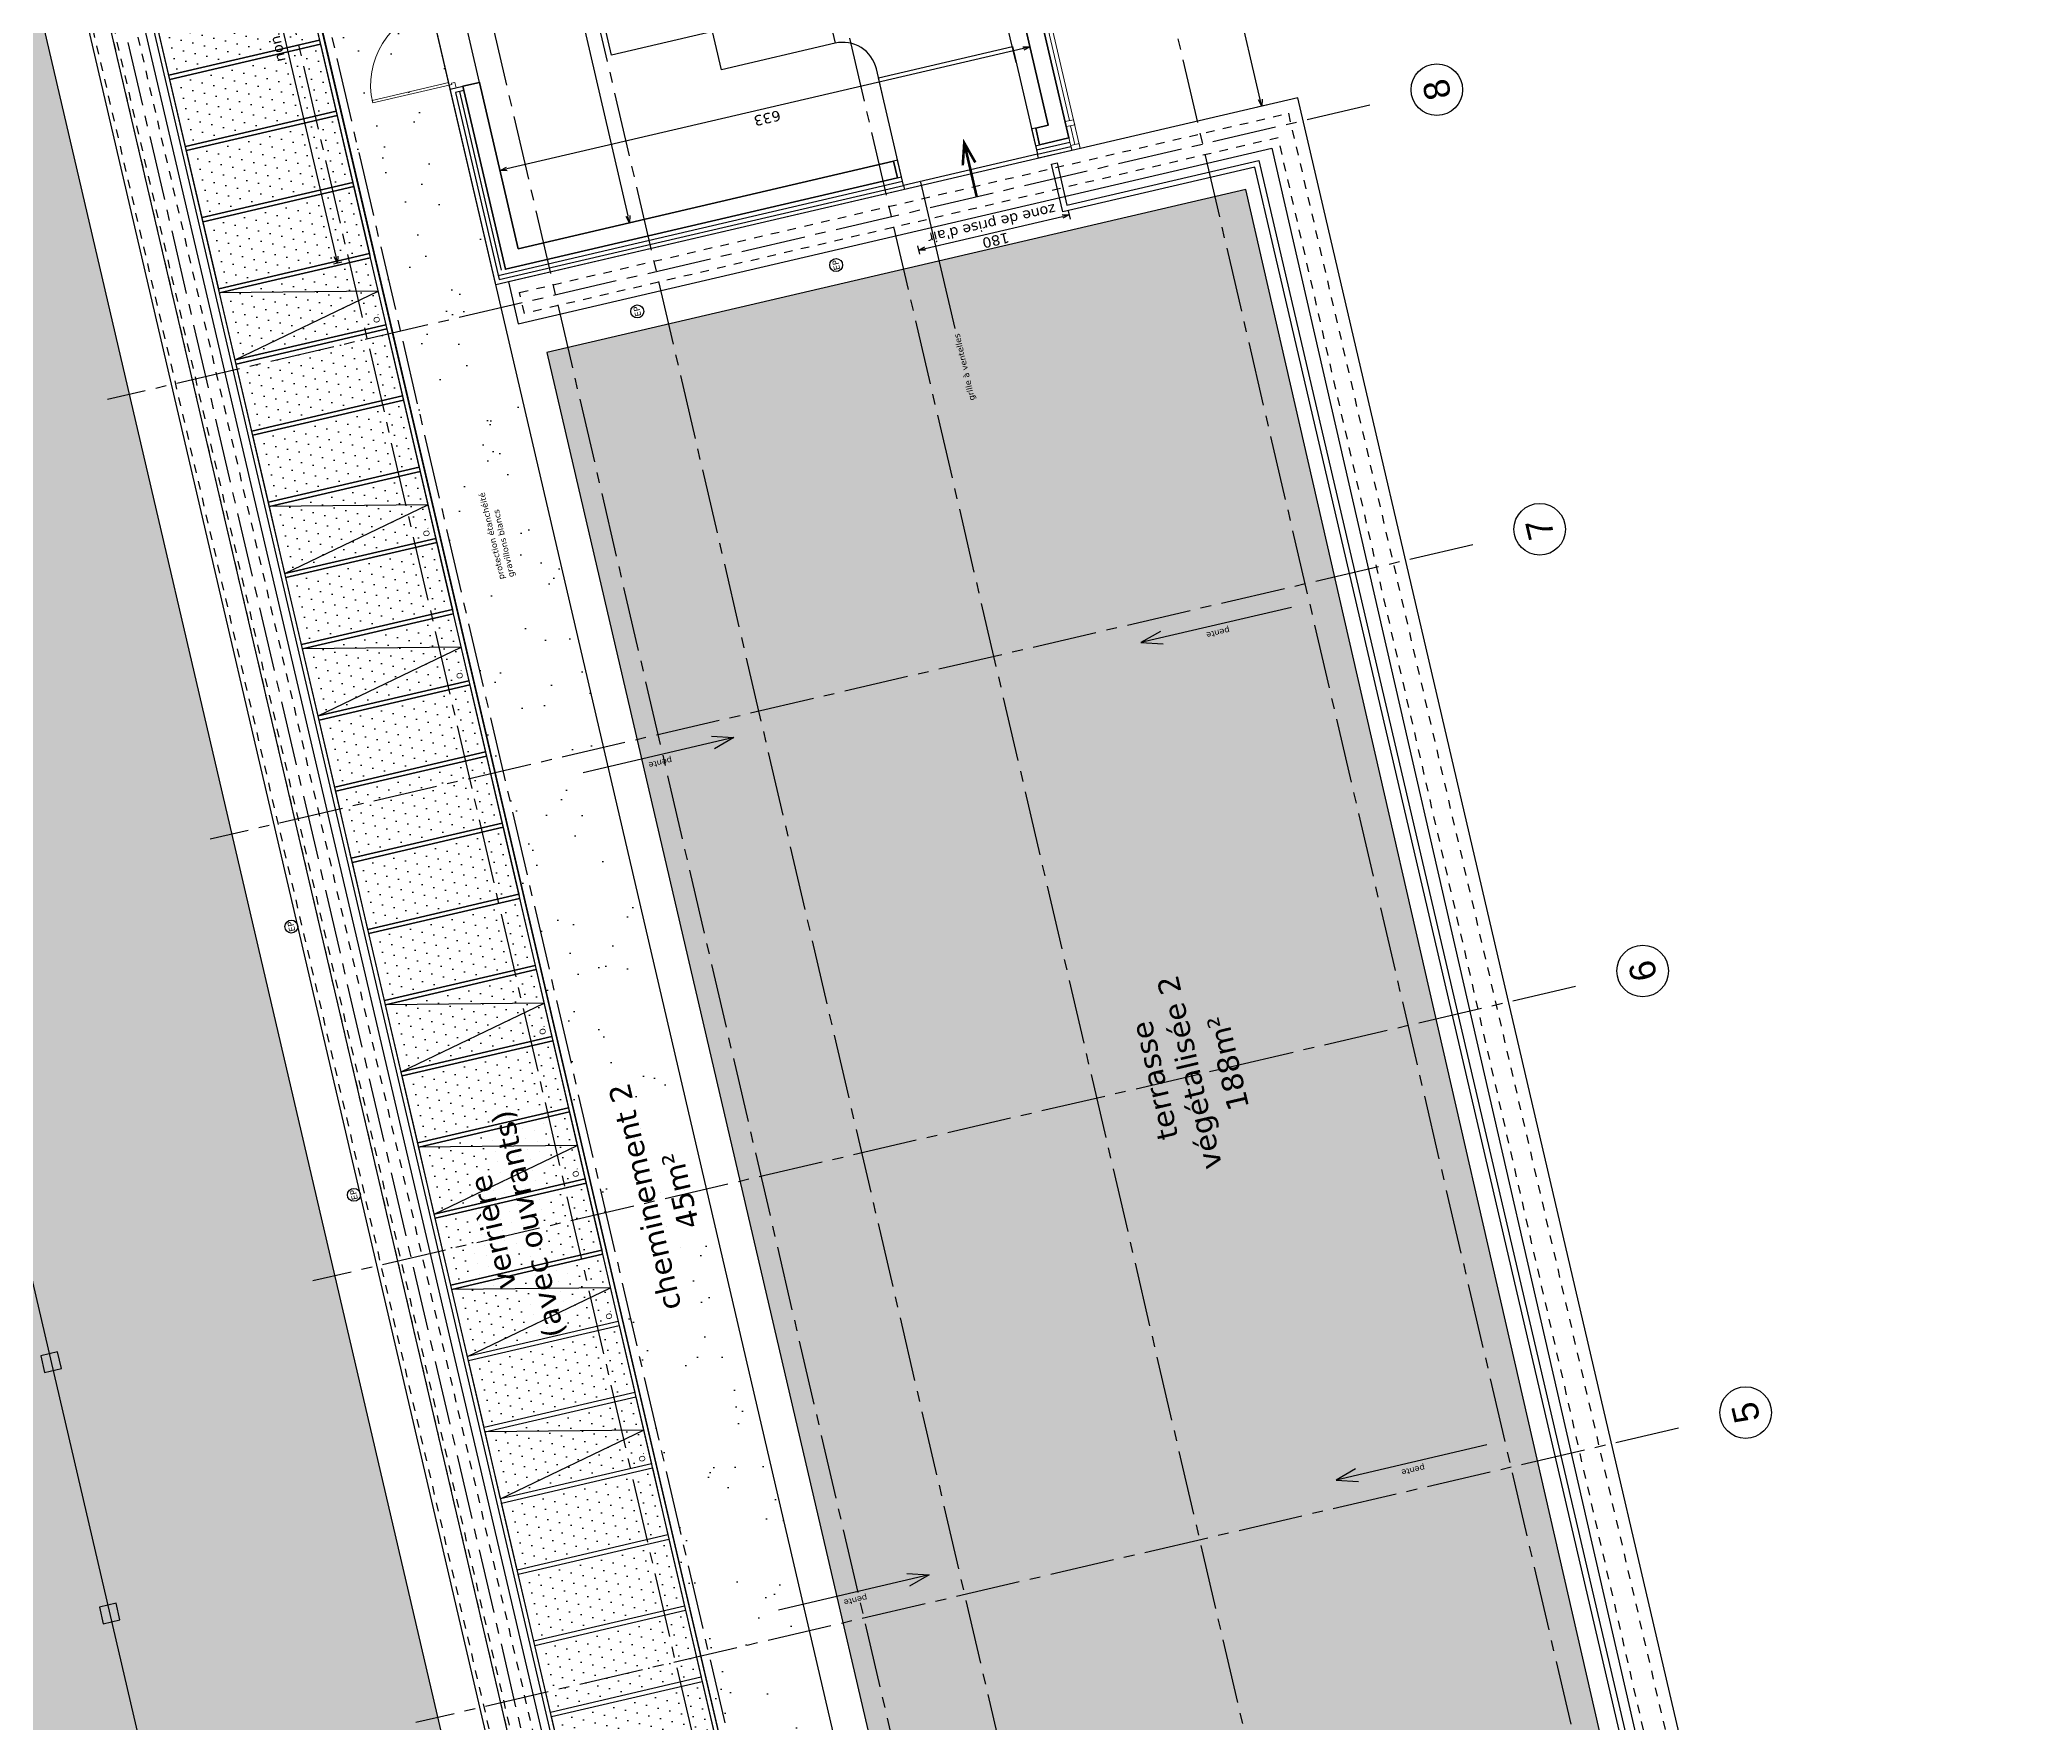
# Model space of a CAD drawing. Header units: metres. Extents: x 595957 to 596103, y 139647 to 139785.
# Drawn here: x 596076.65 to 596099.83, y 139693.17 to 139712.74 of the extents above; entities that cross this region are included whole.
import ezdxf
from ezdxf.enums import TextEntityAlignment as Align

# ---------------------------------------------------------------- set-up
doc = ezdxf.new("R2010")
doc.units = ezdxf.units.M
doc.header["$MEASUREMENT"] = 0
doc.header["$PDMODE"] = 3
doc.header["$PDSIZE"] = 0.1
doc.linetypes.add('AXES2', pattern=[1.125, 0.75, -0.125, 0.125, -0.125])
doc.linetypes.add('POINTILLE', pattern=[0.25, 0, -0.25])
for name, color, linetype in [('00-AXE-0.00', 14, 'AXES2'), ('01-ISOL-0.08', 43, 'ISOLATION'), ('01-MEN-VU-0.13', 163, 'Continuous'), ('01-SANITAIRE-0.15', 44, 'Continuous'), ('02-VU-POINT-05-0.10', 133, 'POINTILLE'), ('04-VEGET2-0.15', 80, 'Continuous'), ('06-COT-50&100-0.20', 2, 'Continuous'), ('06-TXT-DETAILS-DIVERS-02.20', 2, 'Continuous'), ('06-TXT-DIVERS-0.20', 70, 'Continuous'), ('06-TXT-ETIQUETTES SURFACES', 210, 'Continuous'), ('08-VU-0.08', 56, 'Continuous'), ('08-VU-0.13', 44, 'Continuous'), ('08-VU-0.20', 32, 'Continuous'), ('08-VU-0.25', 41, 'Continuous'), ('08-VU-0.30', 41, 'Continuous'), ('08-VU-0.35', 30, 'Continuous')]:
    doc.layers.add(name, color=color, linetype=linetype)
doc.layers.add('01-BETON-0.40', color=4, linetype='Continuous', lineweight=40)
doc.layers.add('01-MEN-CP-0.15', color=2, linetype='Continuous', lineweight=18)
doc.styles.add('COT', font='verdana.ttf')
doc.styles.add('locaux 100', font='verdana.ttf', dxfattribs={"height": 0.22})
doc.styles.add('locaux 20', font='verdana.ttf', dxfattribs={"height": 0.07})
doc.styles.get("Standard").update_dxf_attribs({"font": 'arial.ttf'})
doc.linetypes.add('ISOLATION', pattern='A,0.0001,-0.1,[134,ltypeshp.shx,S=0.1,R=0,X=-0.1,Y=0],-0.2,[134,ltypeshp.shx,S=0.1,R=180,X=0.1,Y=0],-0.1', length=0.4001)
doc.dimstyles.new('COT50', dxfattribs={"dimtxt": 0.12, "dimasz": 0.08, "dimexe": 0.05, "dimexo": 0, "dimgap": 0.05, "dimtad": 1, "dimdec": 0, "dimlfac": 100, "dimzin": 0, "dimdsep": 46, "dimtxsty": 'COT', "dimblk": 'OPEN30', "dimcen": 0.04, "dimdle": 0.05, "dimclrd": 256, "dimclre": 256, "dimclrt": 6, "dimadec": 0, "dimazin": 0, "dimtm": 1e-09, "dimtfac": 1, "dimtdec": 0, "dimtmove": 1, "dimatfit": 0, "dimldrblk": 'OPEN30', "dimfxl": 0.05, "dimfxlon": 1, "dimtolj": 1, "dimtzin": 0, "dimlwd": -1, "dimlwe": -1, "dimarcsym": 0})
pattern_1 = [(193.12127, (596100.81484, 139671.19803), (-0.1320308, -0.21229195), [0.046875, -0.3066784]), (148.12127, (596100.81484, 139671.19803), (-0.1320308, -0.212292), [0.046875, -0.203125]), (238.12127, (596100.81484, 139671.19803), (0.212292, -0.1320308), [0.046875, -0.203125])]

# ---------------------------------------------------------------- blocks, each defined once
blk = doc.blocks.new('P180')
for points in [[(-1.85, 0.915), (-1.85, 0), (-1.88, 0), (-1.88, 0.915)], [(-0.08, 0.915), (-0.08, 0), (-0.05, 0), (-0.05, 0.915)], [(0, 0), (0, -0.07), (-0.065, -0.07), (-0.065, -0.03), (-0.05, -0.03), (-0.05, 0)]]:
    blk.add_lwpolyline(points, close=True)
at = {"linetype": 'Continuous'}
blk.add_lwpolyline([(-1.93, 0), (-1.93, -0.07), (-1.865, -0.07), (-1.865, -0.03), (-1.88, -0.03), (-1.88, 0)], close=True, dxfattribs=at)
for centre, start, end in [((-1.88, 0), 0, 90), ((-0.05, 0), 90, 180)]:
    blk.add_arc(centre, 0.915, start, end)
at = {"linetype": 'Continuous', "text_generation_flag": 6}
blk.add_attdef('TEXTE', (-0.188, 0.598), '', height=0.08, rotation=90, dxfattribs=at)
blk = doc.blocks.new('_Open30')
at = {"color": 0, "linetype": 'ByBlock', "lineweight": -2}
for p, q in [((-1, 0.27), (0, 0)), ((0, 0), (-1, -0.27)), ((0, 0), (-1, 0))]:
    blk.add_line(p, q, dxfattribs=at)
blk = doc.blocks.new('*D43')
at = {"layer": '06-COT-50&100-0.20', "transparency": 16777216}
for p, q in [((596082.125, 139716.351), (596082.222, 139716.374)), ((596082.192, 139716.285), (596083.495, 139710.695)), ((596083.464, 139710.605), (596083.562, 139710.628))]:
    blk.add_line(p, q, dxfattribs=at)
at = {"layer": 'Defpoints', "color": 0, "transparency": 16777216}
for p in [(596080.88, 139716.061), (596083.513, 139710.617), (596082.219, 139710.315)]:
    blk.add_point(p, dxfattribs=at)
at = {"layer": '06-COT-50&100-0.20', "transparency": 16777216, "xscale": 0.08, "yscale": 0.08, "zscale": 0.08}
for p, rotation in [((596082.174, 139716.363), 103.1212703830424), ((596083.513, 139710.617), 283.1212703830424)]:
    blk.add_blockref('_Open30', p, dxfattribs=dict(at, rotation=rotation))
at = {"layer": '06-COT-50&100-0.20', "color": 6, "transparency": 16777216, "insert": (596082.734, 139713.464), "char_height": 0.12, "attachment_point": 5, "rotation": 103.1213, "style": 'COT'}
blk.add_mtext('\\A1;590', dxfattribs=at)
blk = doc.blocks.new('*D44')
at = {"layer": '06-COT-50&100-0.20', "transparency": 16777216}
for p, q in [((596088.094, 139712.643), (596082.085, 139711.243)), ((596088.183, 139712.613), (596088.161, 139712.71)), ((596082.019, 139711.176), (596081.996, 139711.273))]:
    blk.add_line(p, q, dxfattribs=at)
at = {"layer": 'Defpoints', "color": 0, "transparency": 16777216}
for p in [(596088.384, 139711.752), (596082.007, 139711.224), (596082.219, 139710.315)]:
    blk.add_point(p, dxfattribs=at)
at = {"layer": '06-COT-50&100-0.20', "transparency": 16777216, "xscale": 0.08, "yscale": 0.08, "zscale": 0.08}
for p, rotation in [((596088.172, 139712.661), 13.12127038304243), ((596082.007, 139711.224), 193.1212703830424)]:
    blk.add_blockref('_Open30', p, dxfattribs=dict(at, rotation=rotation))
at = {"layer": '06-COT-50&100-0.20', "color": 6, "transparency": 16777216, "insert": (596085.115, 139711.833), "char_height": 0.12, "attachment_point": 5, "rotation": 193.1213, "style": 'COT'}
blk.add_mtext('\\A1;633', dxfattribs=at)
blk = doc.blocks.new('*D140')
at = {"layer": '06-COT-50&100-0.20', "transparency": 16777216}
for p, q in [((596088.616, 139710.756), (596088.639, 139710.659)), ((596086.952, 139710.317), (596088.55, 139710.69)), ((596086.863, 139710.348), (596086.886, 139710.25))]:
    blk.add_line(p, q, dxfattribs=at)
at = {"layer": 'Defpoints', "color": 0, "transparency": 16777216}
for p in [(596088.384, 139711.752), (596086.631, 139711.343), (596088.627, 139710.708)]:
    blk.add_point(p, dxfattribs=at)
at = {"layer": '06-COT-50&100-0.20', "transparency": 16777216, "xscale": 0.08, "yscale": 0.08, "zscale": 0.08}
for p, rotation in [((596088.627, 139710.708), 13.12127038304243), ((596086.874, 139710.299), 193.1212703830424)]:
    blk.add_blockref('_Open30', p, dxfattribs=dict(at, rotation=rotation))
at = {"layer": '06-COT-50&100-0.20', "color": 6, "transparency": 16777216, "insert": (596087.746, 139710.525), "char_height": 0.12, "attachment_point": 5, "rotation": 193.1213, "style": 'COT'}
blk.add_mtext("\\A1;180\\Pzone de prise d'air", dxfattribs=at)
blk = doc.blocks.new('*D142')
at = {"layer": '06-COT-50&100-0.20', "transparency": 16777216}
for p, q in [((596078.818, 139715.94), (596078.72, 139715.917)), ((596080.099, 139710.223), (596078.787, 139715.85)), ((596080.165, 139710.157), (596080.068, 139710.134))]:
    blk.add_line(p, q, dxfattribs=at)
at = {"layer": 'Defpoints', "color": 0, "transparency": 16777216}
for p in [(596078.769, 139715.928), (596079.145, 139716.016), (596080.493, 139710.233)]:
    blk.add_point(p, dxfattribs=at)
at = {"layer": '06-COT-50&100-0.20', "transparency": 16777216, "xscale": 0.08, "yscale": 0.08, "zscale": 0.08}
for p, rotation in [((596078.769, 139715.928), 103.1212703830424), ((596080.117, 139710.146), 283.1212703830424)]:
    blk.add_blockref('_Open30', p, dxfattribs=dict(at, rotation=rotation))
at = {"layer": '06-COT-50&100-0.20', "color": 6, "transparency": 16777216, "insert": (596079.333, 139713.018), "char_height": 0.12, "attachment_point": 5, "rotation": 103.1213, "style": 'COT'}
blk.add_mtext('\\A1;non ouvrants', dxfattribs=at)
blk = doc.blocks.new('*D146')
at = {"layer": '06-COT-50&100-0.20', "transparency": 16777216}
for p, q in [((596089.418, 139718.411), (596089.321, 139718.388)), ((596090.85, 139712.05), (596089.388, 139718.321)), ((596090.917, 139711.983), (596090.819, 139711.96))]:
    blk.add_line(p, q, dxfattribs=at)
at = {"layer": 'Defpoints', "color": 0, "transparency": 16777216}
for p in [(596089.37, 139718.399), (596089.789, 139718.497), (596091.288, 139712.07)]:
    blk.add_point(p, dxfattribs=at)
at = {"layer": '06-COT-50&100-0.20', "transparency": 16777216, "xscale": 0.08, "yscale": 0.08, "zscale": 0.08}
for p, rotation in [((596089.37, 139718.399), 103.1212703830424), ((596090.868, 139711.972), 283.1212703830424)]:
    blk.add_blockref('_Open30', p, dxfattribs=dict(at, rotation=rotation))
at = {"layer": '06-COT-50&100-0.20', "color": 6, "transparency": 16777216, "insert": (596090.009, 139715.16), "char_height": 0.12, "attachment_point": 5, "rotation": 103.1213, "style": 'COT'}
blk.add_mtext('\\A1;660', dxfattribs=at)
blk = doc.blocks.new('A$C3E0B406B')
at = {"layer": '01-SANITAIRE-0.15'}
for points in [[(0.075, -0.25), (0, 0), (-0.075, -0.25)], [(0, -1.8), (0, 0)]]:
    blk.add_lwpolyline(points, dxfattribs=at)
at = {"layer": '01-SANITAIRE-0.15', "insert": (-0.083, -0.9), "char_height": 0.07, "width": 1.56851, "attachment_point": 5, "rotation": 90, "style": 'locaux 20'}
blk.add_mtext('pente ', dxfattribs=at)

msp = doc.modelspace()

# ---------------------------------------------------------------- hatches: boundary and pattern name
at = {"layer": '01-MEN-VU-0.13'}
h = msp.add_hatch(dxfattribs=at)
h.set_pattern_fill('DOTS', color=256, scale=2)
h.set_pattern_definition([(103.12127, (596097.3657, 139685.99498), (-0.13592477, 0.03249163), [0, -0.125])])
h.paths.add_polyline_path([(596078.155, 139712.332), (596077.973, 139713.111), (596079.727, 139713.52), (596079.908, 139712.741)])
h = msp.add_hatch(dxfattribs=at)
h.set_pattern_fill('DOTS', color=256, scale=2)
h.set_pattern_definition([(103.12127, (596097.55866, 139685.16717), (-0.13592477, 0.03249163), [0, -0.125])])
h.paths.add_polyline_path([(596078.348, 139711.504), (596078.166, 139712.284), (596079.92, 139712.692), (596080.101, 139711.913)])
h = msp.add_hatch(dxfattribs=at)
h.set_pattern_fill('DOTS', color=256, scale=2)
h.set_pattern_definition([(103.12127, (596097.75162, 139684.33936), (-0.13592477, 0.03249163), [0, -0.125])])
h.paths.add_polyline_path([(596078.541, 139710.677), (596078.359, 139711.456), (596080.113, 139711.864), (596080.294, 139711.085)])
h = msp.add_hatch(dxfattribs=at)
h.set_pattern_fill('DOTS', color=256, scale=2)
h.set_pattern_definition([(103.12127, (596097.94458, 139683.51156), (-0.13592477, 0.03249163), [0, -0.125])])
h.paths.add_polyline_path([(596078.734, 139709.849), (596078.552, 139710.628), (596080.305, 139711.037), (596080.487, 139710.258)])
h = msp.add_hatch(dxfattribs=at)
h.set_pattern_fill('DOTS', color=256, scale=2)
h.set_pattern_definition([(103.12127, (596098.13754, 139682.68375), (-0.13592477, 0.03249163), [0, -0.125])])
h.paths.add_polyline_path([(596078.927, 139709.021), (596078.745, 139709.8), (596080.498, 139710.209), (596080.68, 139709.43)])
h = msp.add_hatch(dxfattribs=at)
h.set_pattern_fill('DOTS', color=256, scale=2)
h.set_pattern_definition([(103.12127, (596098.3305, 139681.85594), (-0.13592477, 0.03249163), [0, -0.125])])
h.paths.add_polyline_path([(596079.12, 139708.193), (596078.938, 139708.972), (596080.691, 139709.381), (596080.873, 139708.602)])
h = msp.add_hatch(dxfattribs=at)
h.set_pattern_fill('DOTS', color=256, scale=2)
h.set_pattern_definition([(103.12127, (596098.52346, 139681.02813), (-0.13592477, 0.03249163), [0, -0.125])])
h.paths.add_polyline_path([(596079.313, 139707.365), (596079.131, 139708.145), (596080.884, 139708.553), (596081.066, 139707.774)])
h = msp.add_hatch(dxfattribs=at)
h.set_pattern_fill('DOTS', color=256, scale=2)
h.set_pattern_definition([(103.12127, (596098.71642, 139680.20032), (-0.13592477, 0.03249163), [0, -0.125])])
h.paths.add_polyline_path([(596079.505, 139706.538), (596079.324, 139707.317), (596081.077, 139707.725), (596081.259, 139706.946)])
h = msp.add_hatch(dxfattribs=at)
h.set_pattern_fill('DOTS', color=256, scale=2)
h.set_pattern_definition([(103.12127, (596098.90938, 139679.37252), (-0.13592477, 0.03249163), [0, -0.125])])
h.paths.add_polyline_path([(596079.698, 139705.71), (596079.517, 139706.489), (596081.27, 139706.898), (596081.452, 139706.119)])
h = msp.add_hatch(dxfattribs=at)
h.set_pattern_fill('DOTS', color=256, scale=2)
h.set_pattern_definition([(103.12127, (596099.10234, 139678.54471), (-0.13592477, 0.03249163), [0, -0.125])])
h.paths.add_polyline_path([(596079.891, 139704.882), (596079.71, 139705.661), (596081.463, 139706.07), (596081.645, 139705.291)])
h = msp.add_hatch(dxfattribs=at)
h.set_pattern_fill('DOTS', color=256, scale=2)
h.set_pattern_definition([(103.12127, (596099.2953, 139677.7169), (-0.13592477, 0.03249163), [0, -0.125])])
h.paths.add_polyline_path([(596080.084, 139704.054), (596079.903, 139704.833), (596081.656, 139705.242), (596081.838, 139704.463)])
h = msp.add_hatch(dxfattribs=at)
h.set_pattern_fill('DOTS', color=256, scale=2)
h.set_pattern_definition([(103.12127, (596099.48827, 139676.88909), (-0.13592477, 0.03249163), [0, -0.125])])
h.paths.add_polyline_path([(596080.277, 139703.226), (596080.096, 139704.005), (596081.849, 139704.414), (596082.031, 139703.635)])
h = msp.add_hatch(dxfattribs=at)
h.set_pattern_fill('DOTS', color=256, scale=2)
h.set_pattern_definition([(103.12127, (596099.68123, 139676.06128), (-0.13592477, 0.03249163), [0, -0.125])])
h.paths.add_polyline_path([(596080.47, 139702.399), (596080.289, 139703.178), (596082.042, 139703.586), (596082.224, 139702.807)])
h = msp.add_hatch(dxfattribs=at)
h.set_pattern_fill('DOTS', color=256, scale=2)
h.set_pattern_definition([(103.12127, (596099.87419, 139675.23348), (-0.13592477, 0.03249163), [0, -0.125])])
h.paths.add_polyline_path([(596080.663, 139701.571), (596080.482, 139702.35), (596082.235, 139702.759), (596082.417, 139701.979)])
h = msp.add_hatch(dxfattribs=at)
h.set_pattern_fill('DOTS', color=256, scale=2)
h.set_pattern_definition([(103.12127, (596100.06715, 139674.40567), (-0.13592477, 0.03249163), [0, -0.125])])
h.paths.add_polyline_path([(596080.856, 139700.743), (596080.675, 139701.522), (596082.428, 139701.931), (596082.61, 139701.152)])
h = msp.add_hatch(dxfattribs=at)
h.set_pattern_fill('DOTS', color=256, scale=2)
h.set_pattern_definition([(103.12127, (596100.26011, 139673.57786), (-0.13592477, 0.03249163), [0, -0.125])])
h.paths.add_polyline_path([(596081.049, 139699.915), (596080.868, 139700.694), (596082.621, 139701.103), (596082.803, 139700.324)])
h = msp.add_hatch(dxfattribs=at)
h.set_pattern_fill('DOTS', color=256, scale=2)
h.set_pattern_definition([(103.12127, (596100.45307, 139672.75005), (-0.13592477, 0.03249163), [0, -0.125])])
h.paths.add_polyline_path([(596081.242, 139699.087), (596081.061, 139699.866), (596082.814, 139700.275), (596082.996, 139699.496)])
h = msp.add_hatch(dxfattribs=at)
h.set_pattern_fill('DOTS', color=256, scale=2)
h.set_pattern_definition([(103.12127, (596100.64603, 139671.92224), (-0.13592477, 0.03249163), [0, -0.125])])
h.paths.add_polyline_path([(596081.435, 139698.26), (596081.253, 139699.039), (596083.007, 139699.447), (596083.189, 139698.668)])
h = msp.add_hatch(dxfattribs=at)
h.set_pattern_fill('DOTS', color=256, scale=2)
h.set_pattern_definition([(103.12127, (596100.83899, 139671.09444), (-0.13592477, 0.03249163), [0, -0.125])])
h.paths.add_polyline_path([(596081.628, 139697.432), (596081.446, 139698.211), (596083.2, 139698.62), (596083.382, 139697.84)])
h = msp.add_hatch(dxfattribs=at)
h.set_pattern_fill('DOTS', color=256, scale=2)
h.set_pattern_definition([(103.12127, (596101.03195, 139670.26663), (-0.13592477, 0.03249163), [0, -0.125])])
h.paths.add_polyline_path([(596081.821, 139696.604), (596081.639, 139697.383), (596083.393, 139697.792), (596083.574, 139697.013)])
h = msp.add_hatch(dxfattribs=at)
h.set_pattern_fill('DOTS', color=256, scale=2)
h.set_pattern_definition([(103.12127, (596101.22491, 139669.43882), (-0.13592477, 0.03249163), [0, -0.125])])
h.paths.add_polyline_path([(596082.014, 139695.776), (596081.832, 139696.555), (596083.586, 139696.964), (596083.767, 139696.185)])
h = msp.add_hatch(dxfattribs=at)
h.set_pattern_fill('DOTS', color=256, scale=2)
h.set_pattern_definition([(103.12127, (596101.41788, 139668.61101), (-0.13592477, 0.03249163), [0, -0.125])])
h.paths.add_polyline_path([(596082.207, 139694.948), (596082.025, 139695.727), (596083.779, 139696.136), (596083.96, 139695.357)])
h = msp.add_hatch(dxfattribs=at)
h.set_pattern_fill('DOTS', color=256, scale=2)
h.set_pattern_definition([(103.12127, (596101.61084, 139667.7832), (-0.13592477, 0.03249163), [0, -0.125])])
h.paths.add_polyline_path([(596082.4, 139694.12), (596082.218, 139694.9), (596083.972, 139695.308), (596084.153, 139694.529)])
h = msp.add_hatch(dxfattribs=at)
h.set_pattern_fill('DOTS', color=256, scale=2)
h.set_pattern_definition([(103.12127, (596101.8038, 139666.9554), (-0.13592477, 0.03249163), [0, -0.125])])
h.paths.add_polyline_path([(596082.593, 139693.293), (596082.411, 139694.072), (596084.165, 139694.481), (596084.346, 139693.701)])
h = msp.add_hatch(dxfattribs=at)
h.set_pattern_fill('DOTS', color=256, scale=2)
h.set_pattern_definition([(103.12127, (596101.99676, 139666.12759), (-0.13592477, 0.03249163), [0, -0.125])])
h.paths.add_polyline_path([(596082.786, 139692.465), (596082.604, 139693.244), (596084.358, 139693.653), (596084.539, 139692.874)])
at = {"layer": '04-VEGET2-0.15', "true_color": 0x999999}
h = msp.add_hatch(dxfattribs=at)
h.set_pattern_fill('AR-SAND', color=253, scale=0.5)
h.set_pattern_definition([(140.6213, (596099.8357, 139664.19285), (-0.931109, -0.249381), [0, -0.76, 0, -0.85, 0, -0.8125]), (110.6213, (596099.8357, 139664.1929), (-1.575113, 0.541454), [0, -0.41, 0, -0.685, 0, -0.2625]), (70.6213, (596099.9753, 139663.5939), (-0.356231, 1.515776), [0, -0.25, 0, -0.9, 0, -1.175]), (60.6213, (596099.9753, 139663.5939), (-0.768595, 1.3642), [0, -0.125, 0, -0.59, 0, -0.675])])
edge = h.paths.add_edge_path()
edge.add_line((596088.359, 139682.433), (596080.46, 139716.322))
edge.add_line((596080.46, 139716.322), (596079.2, 139716.029))
edge.add_line((596079.2, 139716.029), (596087.093, 139682.137))
edge.add_line((596087.093, 139682.137), (596087.277, 139682.18))
h = msp.add_hatch(dxfattribs=at)
h.set_pattern_fill('GRASS', color=253, scale=0.25)
h.set_pattern_definition(pattern_1)
h.paths.add_polyline_path([(596073.292, 139679.229), (596065.542, 139712.036), (596076.314, 139714.546), (596083.966, 139681.717)])
h.paths.add_polyline_path([(596071.677, 139710.327), (596071.54, 139710.911), (596070.956, 139710.775), (596071.092, 139710.191)], flags=16)
h.paths.add_polyline_path([(596075.749, 139711.276), (596075.613, 139711.861), (596075.029, 139711.725), (596075.165, 139711.14)], flags=16)
h = msp.add_hatch(dxfattribs=at)
h.set_pattern_fill('GRASS', color=253, scale=0.25)
h.set_pattern_definition(pattern_1)
h.paths.add_polyline_path([(596087.046, 139689.828), (596095.111, 139691.708), (596090.683, 139711.004), (596082.552, 139709.109)])

# ---------------------------------------------------------------- linework, layer by layer
at = {"color": 2}
for points in [[(596088.283, 139711.523), (596088.238, 139711.718), (596088.189, 139711.707), (596088.235, 139711.512)], [(596086.676, 139711.149), (596086.631, 139711.343), (596086.582, 139711.332), (596086.628, 139711.137)]]:
    msp.add_lwpolyline(points, close=True, dxfattribs=at)
at = {"layer": '00-AXE-0.00'}
for p, q in [((596099.828, 139670.147), (596085.783, 139730.398)), ((596096.207, 139669.302), (596082.162, 139729.554)), ((596093.473, 139668.665), (596079.429, 139728.917)), ((596092.302, 139668.392), (596078.257, 139728.644)), ((596090.11, 139667.881), (596076.066, 139728.133)), ((596090.498, 139667.972), (596076.453, 139728.224)), ((596085.257, 139680.21), (596074.189, 139727.692)), ((596092.124, 139711.982), (596077.442, 139708.56)), ((596093.321, 139706.87), (596078.634, 139703.447)), ((596094.518, 139701.734), (596079.831, 139698.31)), ((596095.716, 139696.597), (596081.029, 139693.174))]:
    msp.add_line(p, q, dxfattribs=at)
at = {"layer": '00-AXE-0.00', "linetype": 'Continuous'}
for centre in [(596092.903, 139712.164), (596094.1, 139707.052), (596095.298, 139701.915), (596096.495, 139696.779)]:
    msp.add_circle(centre, 0.3, dxfattribs=at)
at = {"layer": '01-BETON-0.40', "ltscale": 0.5}
for points in [[(596086.899, 139717.464), (596087.045, 139717.498), (596088.384, 139711.752), (596088.238, 139711.718), (596088.283, 139711.523), (596088.624, 139711.603), (596087.194, 139717.738), (596086.853, 139717.659)], [(596086.582, 139711.332), (596082.219, 139710.315), (596081.769, 139712.248), (596081.574, 139712.203), (596082.07, 139710.075), (596086.628, 139711.137)]]:
    msp.add_lwpolyline(points, close=True, dxfattribs=at)
at = {"layer": '01-ISOL-0.08', "ltscale": 0.1}
for p, q in [((596081.537, 139712.143), (596082.021, 139710.064)), ((596088.246, 139711.463), (596088.636, 139711.554)), ((596081.984, 139710.003), (596086.688, 139711.1))]:
    msp.add_line(p, q, dxfattribs=at)
at = {"layer": '01-MEN-CP-0.15'}
for p, q in [((596088.629, 139711.804), (596088.191, 139713.684)), ((596088.693, 139711.526), (596088.642, 139711.745))]:
    msp.add_line(p, q, dxfattribs=at)
for points in [[(596088.658, 139711.457), (596088.756, 139711.479), (596087.257, 139717.907), (596087.16, 139717.884)], [(596088.594, 139711.734), (596088.58, 139711.793), (596088.677, 139711.815), (596088.691, 139711.757)], [(596086.699, 139711.051), (596088.257, 139711.414), (596088.269, 139711.366), (596086.71, 139711.003)], [(596088.658, 139711.457), (596088.645, 139711.515), (596088.742, 139711.538), (596088.756, 139711.479)]]:
    msp.add_lwpolyline(points, close=True, dxfattribs=at)
at = {"layer": '01-MEN-VU-0.13'}
for points in [[(596085.242, 139681.706), (596077.343, 139715.596), (596079.194, 139716.027), (596087.093, 139682.137)], [(596085.291, 139681.717), (596077.403, 139715.559), (596079.156, 139715.967), (596087.045, 139682.126)], [(596078.155, 139712.332), (596077.973, 139713.111), (596079.727, 139713.52), (596079.908, 139712.741)], [(596078.166, 139712.284), (596078.155, 139712.332), (596079.908, 139712.741), (596079.92, 139712.692)], [(596078.348, 139711.504), (596078.166, 139712.284), (596079.92, 139712.692), (596080.101, 139711.913)], [(596078.359, 139711.456), (596078.348, 139711.504), (596080.101, 139711.913), (596080.113, 139711.864)], [(596078.541, 139710.677), (596078.359, 139711.456), (596080.113, 139711.864), (596080.294, 139711.085)], [(596095.461, 139691.489), (596093.229, 139690.968), (596093.344, 139690.474), (596093.281, 139690.459), (596093.151, 139691.017), (596095.383, 139691.537), (596090.786, 139711.262), (596088.553, 139710.742), (596088.423, 139711.299), (596088.486, 139711.314), (596088.601, 139710.82), (596090.834, 139711.34)], [(596078.552, 139710.628), (596078.541, 139710.677), (596080.294, 139711.085), (596080.305, 139711.037)], [(596078.734, 139709.849), (596078.552, 139710.628), (596080.305, 139711.037), (596080.487, 139710.258)], [(596078.745, 139709.8), (596078.734, 139709.849), (596080.487, 139710.258), (596080.498, 139710.209)], [(596078.927, 139709.021), (596078.745, 139709.8), (596080.498, 139710.209), (596080.68, 139709.43)], [(596078.938, 139708.972), (596078.927, 139709.021), (596080.68, 139709.43), (596080.691, 139709.381)], [(596079.12, 139708.193), (596078.938, 139708.972), (596080.691, 139709.381), (596080.873, 139708.602)], [(596079.131, 139708.145), (596079.12, 139708.193), (596080.873, 139708.602), (596080.884, 139708.553)], [(596079.313, 139707.365), (596079.131, 139708.145), (596080.884, 139708.553), (596081.066, 139707.774)], [(596079.324, 139707.317), (596079.313, 139707.365), (596081.066, 139707.774), (596081.077, 139707.725)], [(596079.505, 139706.538), (596079.324, 139707.317), (596081.077, 139707.725), (596081.259, 139706.946)], [(596079.517, 139706.489), (596079.505, 139706.538), (596081.259, 139706.946), (596081.27, 139706.898)], [(596079.698, 139705.71), (596079.517, 139706.489), (596081.27, 139706.898), (596081.452, 139706.119)], [(596079.71, 139705.661), (596079.698, 139705.71), (596081.452, 139706.119), (596081.463, 139706.07)], [(596079.891, 139704.882), (596079.71, 139705.661), (596081.463, 139706.07), (596081.645, 139705.291)], [(596079.903, 139704.833), (596079.891, 139704.882), (596081.645, 139705.291), (596081.656, 139705.242)], [(596080.084, 139704.054), (596079.903, 139704.833), (596081.656, 139705.242), (596081.838, 139704.463)], [(596080.096, 139704.005), (596080.084, 139704.054), (596081.838, 139704.463), (596081.849, 139704.414)], [(596080.277, 139703.226), (596080.096, 139704.005), (596081.849, 139704.414), (596082.031, 139703.635)], [(596080.289, 139703.178), (596080.277, 139703.226), (596082.031, 139703.635), (596082.042, 139703.586)], [(596080.47, 139702.399), (596080.289, 139703.178), (596082.042, 139703.586), (596082.224, 139702.807)], [(596080.482, 139702.35), (596080.47, 139702.399), (596082.224, 139702.807), (596082.235, 139702.759)], [(596080.663, 139701.571), (596080.482, 139702.35), (596082.235, 139702.759), (596082.417, 139701.979)], [(596080.675, 139701.522), (596080.663, 139701.571), (596082.417, 139701.979), (596082.428, 139701.931)], [(596080.856, 139700.743), (596080.675, 139701.522), (596082.428, 139701.931), (596082.61, 139701.152)], [(596080.868, 139700.694), (596080.856, 139700.743), (596082.61, 139701.152), (596082.621, 139701.103)], [(596081.049, 139699.915), (596080.868, 139700.694), (596082.621, 139701.103), (596082.803, 139700.324)], [(596081.061, 139699.866), (596081.049, 139699.915), (596082.803, 139700.324), (596082.814, 139700.275)], [(596081.242, 139699.087), (596081.061, 139699.866), (596082.814, 139700.275), (596082.996, 139699.496)], [(596081.253, 139699.039), (596081.242, 139699.087), (596082.996, 139699.496), (596083.007, 139699.447)], [(596081.435, 139698.26), (596081.253, 139699.039), (596083.007, 139699.447), (596083.189, 139698.668)], [(596081.446, 139698.211), (596081.435, 139698.26), (596083.189, 139698.668), (596083.2, 139698.62)], [(596081.628, 139697.432), (596081.446, 139698.211), (596083.2, 139698.62), (596083.382, 139697.84)], [(596081.821, 139696.604), (596081.639, 139697.383), (596083.393, 139697.792), (596083.574, 139697.013)], [(596082.014, 139695.776), (596081.832, 139696.555), (596083.586, 139696.964), (596083.767, 139696.185)], [(596082.207, 139694.948), (596082.025, 139695.727), (596083.779, 139696.136), (596083.96, 139695.357)], [(596082.4, 139694.12), (596082.218, 139694.9), (596083.972, 139695.308), (596084.153, 139694.529)], [(596082.593, 139693.293), (596082.411, 139694.072), (596084.165, 139694.481), (596084.346, 139693.701)], [(596082.786, 139692.465), (596082.604, 139693.244), (596084.358, 139693.653), (596084.539, 139692.874)]]:
    msp.add_lwpolyline(points, close=True, dxfattribs=at)
for points in [[(596078.927, 139709.021), (596080.589, 139709.819), (596078.745, 139709.8)], [(596079.505, 139706.538), (596081.168, 139707.336), (596079.324, 139707.317)], [(596079.891, 139704.882), (596081.554, 139705.68), (596079.71, 139705.661)], [(596080.856, 139700.743), (596082.519, 139701.541), (596080.675, 139701.522)], [(596081.242, 139699.087), (596082.905, 139699.886), (596081.061, 139699.866)], [(596081.628, 139697.432), (596083.291, 139698.23), (596081.446, 139698.211)], [(596082.014, 139695.776), (596083.677, 139696.574), (596081.832, 139696.555)]]:
    msp.add_lwpolyline(points, dxfattribs=at)
at = {"layer": '01-SANITAIRE-0.15'}
for points in [[(596084.727, 139704.63), (596082.974, 139704.221)], [(596084.467, 139704.646), (596084.727, 139704.63), (596084.501, 139704.5)], [(596086.997, 139694.891), (596085.244, 139694.483)], [(596086.737, 139694.907), (596086.997, 139694.891), (596086.771, 139694.761)]]:
    msp.add_lwpolyline(points, dxfattribs=at)
for centre in [(596085.916, 139710.124), (596083.603, 139709.585), (596079.579, 139702.431), (596080.307, 139699.311)]:
    msp.add_circle(centre, 0.075, dxfattribs=at)
at = {"layer": '02-VU-POINT-05-0.10', "ltscale": 0.25}
for points in [[(596076.87, 139715.64), (596084.894, 139681.214)], [(596077.113, 139715.696), (596085.081, 139681.514)]]:
    msp.add_lwpolyline(points, dxfattribs=at)
for points in [[(596072.635, 139678.305), (596064.642, 139712.596), (596076.874, 139715.447), (596084.867, 139681.156)], [(596072.784, 139678.545), (596064.882, 139712.446), (596076.724, 139715.207), (596084.627, 139681.306)], [(596082.292, 139709.562), (596082.235, 139709.805), (596091.176, 139711.889), (596096.011, 139691.147), (596087.07, 139689.063), (596087.014, 139689.307), (596095.71, 139691.334), (596091.058, 139711.605)]]:
    msp.add_lwpolyline(points, close=True, dxfattribs=at)
at = {"layer": '04-VEGET2-0.15'}
for points in [[(596088.359, 139682.433), (596080.46, 139716.322), (596080.351, 139716.297)], [(596079.377, 139716.07), (596079.2, 139716.029), (596087.093, 139682.137), (596087.277, 139682.18)]]:
    msp.add_lwpolyline(points, dxfattribs=at)
msp.add_lwpolyline([(596087.046, 139689.828), (596095.111, 139691.708), (596090.683, 139711.004), (596082.552, 139709.109)], close=True, dxfattribs=at)
at = {"layer": '06-TXT-DETAILS-DIVERS-02.20'}
msp.add_lwpolyline([(596087.3, 139709.387), (596086.903, 139711.089)], dxfattribs=at)
at = {"layer": '08-VU-0.08'}
msp.add_lwpolyline([(596084.48, 139712.839), (596083.305, 139712.565), (596082.691, 139715.2), (596083.866, 139715.474)], dxfattribs=at)
for points in [[(596073.195, 139679.206), (596065.542, 139712.036), (596076.314, 139714.546), (596083.966, 139681.717)], [(596085.903, 139712.704), (596084.583, 139712.396), (596084.22, 139713.954), (596085.54, 139714.262)], [(596086.699, 139711.051), (596086.408, 139712.302), (596087.966, 139712.665), (596088.257, 139711.414)]]:
    msp.add_lwpolyline(points, close=True, dxfattribs=at)
for points in [[(596088.009, 139712.482), (596087.942, 139712.768, 0.414214), (596085.54, 139714.262, 0.414214)], [(596086.45, 139712.119), (596086.384, 139712.405, 0.414214), (596085.903, 139712.704)]]:
    msp.add_lwpolyline(points, format="xyb", dxfattribs=at)
at = {"layer": '08-VU-0.08', "const_width": 0.03}
for points in [[(596087.535, 139711.318), (596087.406, 139711.545), (596087.389, 139711.284)], [(596087.406, 139711.545), (596087.551, 139710.921)]]:
    msp.add_lwpolyline(points, dxfattribs=at)
at = {"layer": '08-VU-0.13'}
for p, q in [((596081.428, 139712.169), (596080.99, 139714.048)), ((596081.769, 139712.248), (596081.331, 139714.128))]:
    msp.add_line(p, q, dxfattribs=at)
at = {"layer": '08-VU-0.20'}
msp.add_line((596073.38, 139711.973), (596080.203, 139682.699), dxfattribs=at)
for points in [[(596076.71, 139697.244), (596076.905, 139697.29), (596076.859, 139697.484), (596076.665, 139697.439)], [(596077.391, 139694.323), (596077.586, 139694.368), (596077.54, 139694.563), (596077.346, 139694.517)]]:
    msp.add_lwpolyline(points, close=True, dxfattribs=at)
at = {"layer": '08-VU-0.25'}
for points in [[(596086.71, 139711.003), (596081.958, 139709.895), (596081.428, 139712.169), (596081.574, 139712.203), (596081.585, 139712.154), (596081.488, 139712.131), (596081.995, 139709.955), (596086.699, 139711.051)], [(596088.257, 139711.414), (596088.647, 139711.505), (596088.658, 139711.457), (596088.269, 139711.366)]]:
    msp.add_lwpolyline(points, close=True, dxfattribs=at)
at = {"layer": '08-VU-0.30'}
msp.add_lwpolyline([(596072.822, 139678.605), (596064.942, 139712.409), (596076.687, 139715.147), (596084.567, 139681.343)], close=True, dxfattribs=at)
at = {"layer": '08-VU-0.35'}
for points in [[(596076.717, 139715.565), (596076.84, 139715.593), (596084.804, 139681.425)], [(596077.245, 139715.573), (596085.145, 139681.683)]]:
    msp.add_lwpolyline(points, dxfattribs=at)
msp.add_lwpolyline([(596087.007, 139688.894), (596096.191, 139691.035), (596091.288, 139712.07), (596082.104, 139709.929), (596082.217, 139709.442), (596090.983, 139711.485), (596095.59, 139691.409), (596086.894, 139689.381)], close=True, dxfattribs=at)

# ---------------------------------------------------------------- block references
at = {"color": 2, "rotation": 103.1212703830424}
for p in [(596089.461, 139705.734), (596091.731, 139695.995)]:
    msp.add_blockref('A$C3E0B406B', p, dxfattribs=at)
at = {"layer": '01-MEN-CP-0.15', "xscale": -1, "rotation": 103.1212704119213}
msp.add_blockref('P180', (596081.428, 139712.169), dxfattribs=at)

# ---------------------------------------------------------------- texts
at = {"layer": '00-AXE-0.00'}
for s, p in [('8', (596092.903, 139712.164)), ('7', (596094.1, 139707.052)), ('6', (596095.298, 139701.915)), ('5', (596096.495, 139696.779))]:
    msp.add_text(s, height=0.3, rotation=103.1213, dxfattribs=at).set_placement(p, align=Align.MIDDLE_CENTER)
at = {"layer": '01-MEN-VU-0.13', "char_height": 0.07, "width": 0.06029, "attachment_point": 4, "rotation": 103.1213, "style": 'locaux 20'}
for insert in [(596080.581, 139709.452), (596081.16, 139706.968), (596081.546, 139705.313), (596082.511, 139701.174), (596082.897, 139699.518), (596083.283, 139697.863), (596083.669, 139696.207)]:
    msp.add_mtext('O.', dxfattribs=dict(at, insert=insert))
at = {"layer": '01-SANITAIRE-0.15', "char_height": 0.07, "attachment_point": 5, "style": 'locaux 20'}
for s, insert, width, rotation in [('EP', (596085.916, 139710.124), 0.15887, 103.1213), ('EP', (596083.603, 139709.585), 0.15887, 103.1213), ('pente ', (596083.87, 139704.345), 1.56851, 193.1213), ('EP', (596079.579, 139702.431), 0.07621, 103.1213), ('EP', (596080.307, 139699.311), 0.07621, 103.1213), ('pente ', (596086.14, 139694.606), 1.56851, 193.1213)]:
    msp.add_mtext(s, dxfattribs=dict(at, insert=insert, width=width, rotation=rotation))
at = {"layer": '06-TXT-DETAILS-DIVERS-02.20', "char_height": 0.07, "width": 1.56851, "rotation": 103.1213, "style": 'locaux 20'}
for s, insert, attachment_point in [('grille à ventelles', (596087.327, 139709.327), 6), ('protection étanchéité\\Pgravillons blancs', (596082.094, 139706.484), 4)]:
    msp.add_mtext(s, dxfattribs=dict(at, insert=insert, attachment_point=attachment_point))
at = {"layer": '06-TXT-DIVERS-0.20', "char_height": 0.25, "attachment_point": 5, "rotation": 103.1213, "style": 'locaux 100'}
for s, insert, width in [('terrasse végétalisée 2', (596089.857, 139700.695), 2.37148), ('cheminement 2', (596083.693, 139699.289), 3.02028), ('verrière\\P(avec ouvrants) ', (596082.148, 139698.929), 3.02028)]:
    msp.add_mtext(s, dxfattribs=dict(at, insert=insert, width=width))
at = {"layer": '06-TXT-ETIQUETTES SURFACES', "insert": (596090.475, 139700.847), "char_height": 0.25, "attachment_point": 5, "rotation": 103.1213, "style": 'locaux 100'}
msp.add_mtext('188m²', dxfattribs=at)
at = {"layer": '06-TXT-ETIQUETTES SURFACES', "insert": (596084.106, 139699.362), "char_height": 0.25, "width": 0.92109, "attachment_point": 5, "rotation": 103.1213, "style": 'locaux 100'}
msp.add_mtext('45m²', dxfattribs=at)

# ---------------------------------------------------------------- dimensions: what is measured, and where the dimension line sits
at = {"layer": '06-COT-50&100-0.20'}
for base, p1, p2, angle, picture, middle in [((596089.37, 139718.399), (596091.288, 139712.07), (596089.789, 139718.497), 103.1213, '*D146', (596090.009, 139715.16)), ((596083.513, 139710.617), (596080.88, 139716.061), (596082.219, 139710.315), 103.1213, '*D43', (596082.734, 139713.464)), ((596082.007, 139711.224), (596088.384, 139711.752), (596082.219, 139710.315), 193.1213, '*D44', (596085.115, 139711.833))]:
    dim = msp.add_linear_dim(base=base, p1=p1, p2=p2, angle=angle, dimstyle='COT50', dxfattribs=at)
    dim.commit()
    dim.dimension.update_dxf_attribs({"geometry": picture, "text_midpoint": middle})
for base, p1, p2, angle, text, picture, middle in [((596078.769, 139715.928), (596080.493, 139710.233), (596079.145, 139716.016), 103.1213, 'non ouvrants', '*D142', (596079.441, 139713.043)), ((596088.627, 139710.708), (596086.631, 139711.343), (596088.384, 139711.752), 193.1213, "<>\\Pzone de prise d'air", '*D140', (596087.694, 139710.75))]:
    dim = msp.add_linear_dim(base=base, p1=p1, p2=p2, angle=angle, text=text, dimstyle='COT50', dxfattribs=at)
    dim.commit()
    dim.dimension.update_dxf_attribs({"geometry": picture, "text_midpoint": middle, "dimtype": 160})

doc.saveas('drawing.dxf')
